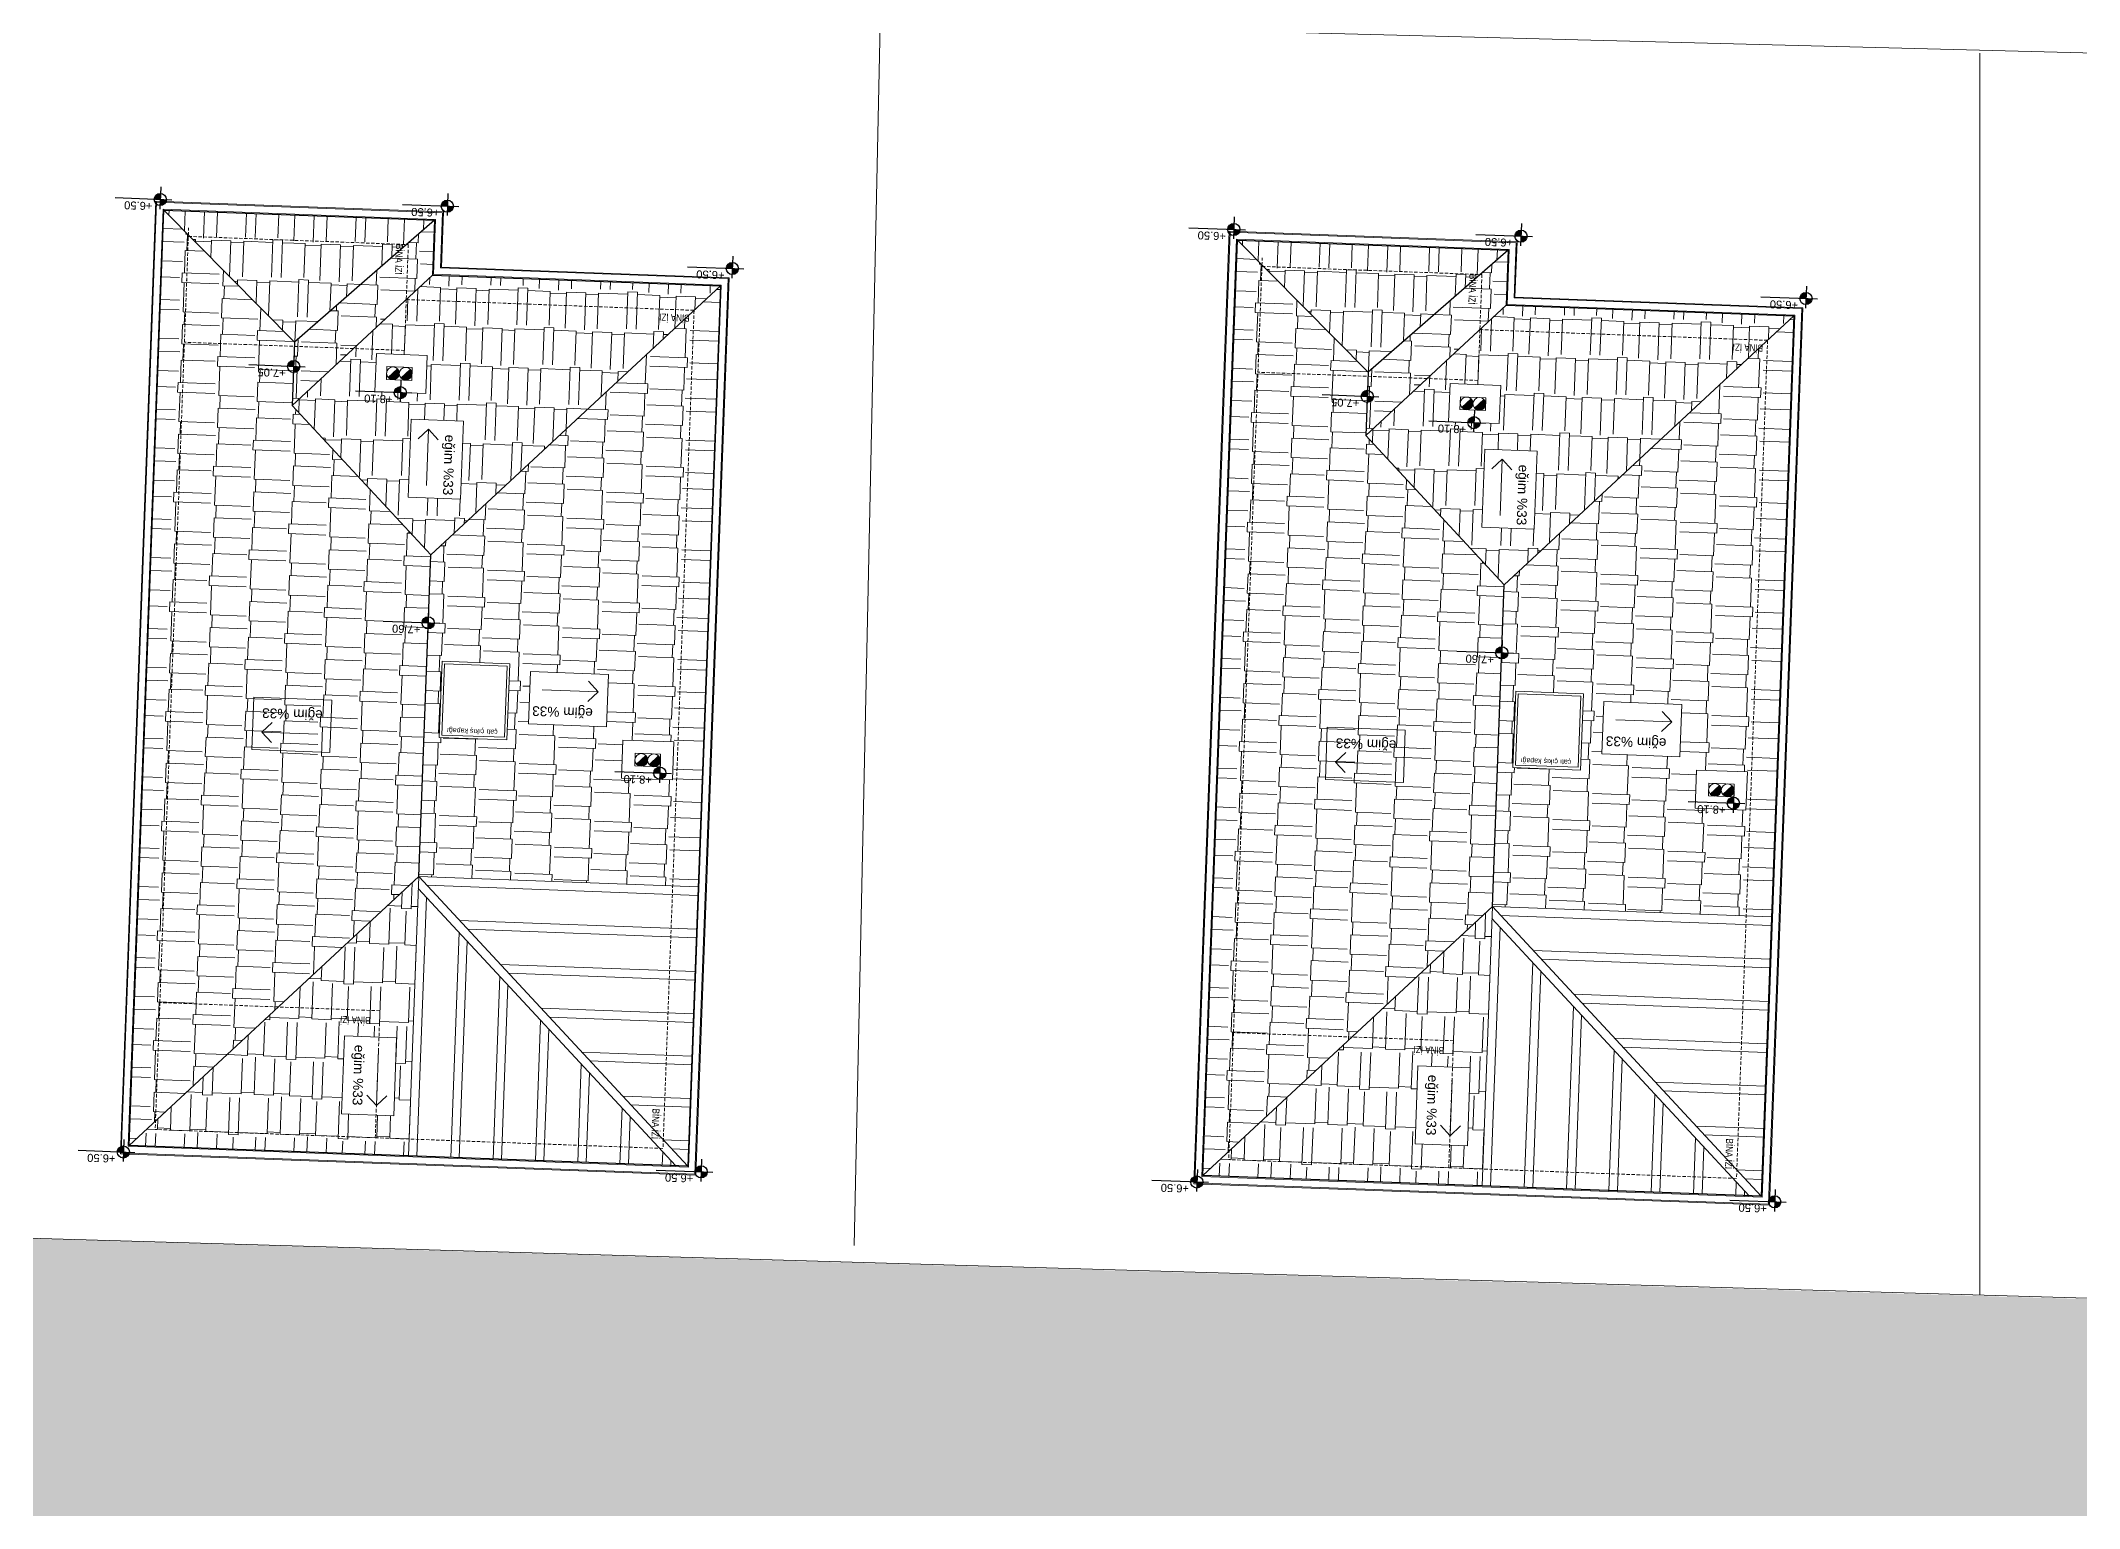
# Model space of a CAD drawing. Header units: centimetres. Extents: x 63871 to 181827, y -95930 to 42199.
# Drawn here: x 168486 to 170893, y -29388 to -27656 of the extents above; entities that cross this region are included whole.
import ezdxf
from ezdxf.enums import TextEntityAlignment as Align

# ---------------------------------------------------------------- set-up
doc = ezdxf.new("R2010")
doc.units = ezdxf.units.CM
doc.linetypes.add('11-021_500-SatisOfisi_220512$0${ Diamond }', pattern=[12, 4, -2, 2, 2, -2])
for name, color, linetype, lineweight in [('A-AREA-IDEN', 7, 'Continuous', 9), ('ARA SINIRLAR', 225, 'Continuous', 15), ('ARM_Pen_No__252', 8, 'Continuous', 18), ('Baca', 82, 'Continuous', 9), ('İz DÜŞÜMÜ', 7, '11-021_500-SatisOfisi_220512$0${ Diamond }', 18), ('OLUK', 222, 'Continuous', 15), ('TARAMA', 251, 'Continuous', 5), ('Çatı', 144, 'Continuous', 30)]:
    doc.layers.add(name, color=color, linetype=linetype, lineweight=lineweight)
doc.layers.add('KOT', color=171, linetype='Continuous')
doc.styles.add('Arial', font='Arial.ttf', dxfattribs={"height": 250})
doc.styles.add('Arial_1', font='Arial.ttf', dxfattribs={"height": 300})
doc.styles.add('MtXpl_Arial_Narrow_1', font='')
doc.styles.get('MtXpl_Arial_Narrow_1').set_extended_font_data('Arial Narrow')
pattern_1 = [(177.87319, (367923.564, 41.885), (-98.784803, -42.082955), [22.86, -19.05, 26.67, -11.43, 34.29, -15.24]), (177.87319, (367900.65, 40.83), (-98.784803, -42.082955), [19.05, -72.39, 15.24, -22.86]), (177.87319, (367855.137, 47.285), (-98.784803, -42.082955), [11.43, -118.11]), (267.87319, (367923.564, 41.885), (30.6659616, -46.8903553), [43.815, -139.065]), (267.87319, (367900.72, 42.733), (30.6659616, -46.8903553), [42.8625, -140.0175]), (267.87319, (367881.683, 43.44), (30.6659616, -46.8903553), [40.005, -142.875]), (267.87319, (367855.137, 47.285), (30.6659616, -46.8903553), [43.815, -139.065]), (267.87319, (367843.715, 47.71), (30.6659616, -46.8903553), [43.815, -139.065]), (267.87319, (367809.342, 46.127), (30.6659616, -46.8903553), [41.91, -140.97])]
pattern_2 = [(87.87319, (367923.564, 41.885), (-42.082955, 98.784803), [22.86, -19.05, 26.67, -11.43, 34.29, -15.24]), (87.87319, (367922.51, 64.8), (-42.082955, 98.784803), [19.05, -72.39, 15.24, -22.86]), (87.87319, (367928.964, 110.31), (-42.082955, 98.784803), [11.43, -118.11]), (177.87319, (367923.564, 41.885), (-46.8903553, -30.6659616), [43.815, -139.065]), (177.87319, (367924.412, 64.73), (-46.8903553, -30.6659616), [42.8625, -140.0175]), (177.87319, (367925.12, 83.766), (-46.8903553, -30.6659616), [40.005, -142.875]), (177.87319, (367928.964, 110.31), (-46.8903553, -30.6659616), [43.815, -139.065]), (177.87319, (367929.39, 121.734), (-46.8903553, -30.6659616), [43.815, -139.065]), (177.87319, (367927.806, 156.106), (-46.8903553, -30.6659616), [41.91, -140.97])]
pattern_3 = [(177.87319, (366655.813, 77.32), (-98.784803, -42.082955), [22.86, -19.05, 26.67, -11.43, 34.29, -15.24]), (177.87319, (366632.9, 76.266), (-98.784803, -42.082955), [19.05, -72.39, 15.24, -22.86]), (177.87319, (366587.386, 82.72), (-98.784803, -42.082955), [11.43, -118.11]), (267.87319, (366655.813, 77.32), (30.6659616, -46.8903553), [43.815, -139.065]), (267.87319, (366632.97, 78.17), (30.6659616, -46.8903553), [42.8625, -140.0175]), (267.87319, (366613.932, 78.876), (30.6659616, -46.8903553), [40.005, -142.875]), (267.87319, (366587.386, 82.72), (30.6659616, -46.8903553), [43.815, -139.065]), (267.87319, (366575.964, 83.146), (30.6659616, -46.8903553), [43.815, -139.065]), (267.87319, (366541.59, 81.563), (30.6659616, -46.8903553), [41.91, -140.97])]
pattern_4 = [(87.87319, (366655.813, 77.32), (-42.082955, 98.784803), [22.86, -19.05, 26.67, -11.43, 34.29, -15.24]), (87.87319, (366654.758, 100.236), (-42.082955, 98.784803), [19.05, -72.39, 15.24, -22.86]), (87.87319, (366661.213, 145.748), (-42.082955, 98.784803), [11.43, -118.11]), (177.87319, (366655.813, 77.32), (-46.8903553, -30.6659616), [43.815, -139.065]), (177.87319, (366656.66, 100.165), (-46.8903553, -30.6659616), [42.8625, -140.0175]), (177.87319, (366657.368, 119.202), (-46.8903553, -30.6659616), [40.005, -142.875]), (177.87319, (366661.213, 145.748), (-46.8903553, -30.6659616), [43.815, -139.065]), (177.87319, (366661.638, 157.17), (-46.8903553, -30.6659616), [43.815, -139.065]), (177.87319, (366660.055, 191.542), (-46.8903553, -30.6659616), [41.91, -140.97])]

# ---------------------------------------------------------------- blocks, each defined once
blk = doc.blocks.new('afadfa')
at = {"layer": 'Baca'}
h = blk.add_hatch(color=0, dxfattribs=at)
h.dxf.hatch_style = 1
h.paths.add_polyline_path([(525548.6, 4261233.8, 0.670516), (525535.8, 4261228.6, 0.199315), (525538, 4261223.2)])
h = blk.add_hatch(color=0, dxfattribs=at)
h.dxf.hatch_style = 1
h.paths.add_polyline_path([(525563.7, 4261233.8, 0.675614), (525550.8, 4261228.6, 0.202965), (525553, 4261223.2)])
for p, q in [((525538, 4261223.2), (525548.6, 4261233.8)), ((525553, 4261223.2), (525563.7, 4261233.8))]:
    blk.add_line(p, q, dxfattribs=at)
blk.add_lwpolyline([(525535.8, 4261236.1), (525565.8, 4261236), (525565.8, 4261221), (525535.8, 4261221.1)], close=True, dxfattribs=at)
for centre in [(525543.3, 4261228.6), (525558.3, 4261228.6)]:
    blk.add_circle(centre, 7.5, dxfattribs=at)

msp = doc.modelspace()

# ---------------------------------------------------------------- hatches: boundary and pattern name
at = {"layer": 'ARM_Pen_No__252'}
h = msp.add_hatch(dxfattribs=at)
h.set_pattern_fill('AR-HBONE', color=256, scale=0.51)
h.set_pattern_definition([(45, (0, -50000), (0, 73.27889), [155.448, -51.816]), (135, (36.64, -49963.36), (7e-15, 73.27889), [155.448, -51.816])])
h.paths.add_polyline_path([(166587.4, -29014.1), (166646, -29418.8), (178425.7, -29762.2), (178443.2, -29362.6)])

# ---------------------------------------------------------------- linework, layer by layer
at = {"layer": 'ARA SINIRLAR', "color": 5}
for p, q in [((166730, -27561.8), (178508.4, -27867.6)), ((169476.8, -27636.4), (169446.3, -29077.5)), ((170775.4, -27670.1), (170775.4, -29136.1))]:
    msp.add_line(p, q, dxfattribs=at)
at = {"layer": 'ARA SINIRLAR'}
msp.add_lwpolyline([(166567.6, -29013.5), (178463.3, -29360.2)], dxfattribs=at)

# ---------------------------------------------------------------- next in the draw order: wipeouts: each hides what was drawn before it
for points in [[(169298.6, -27935.3), (169259.3, -28994.5), (168579.8, -28969.3), (168621.5, -27845.1), (168961.3, -27857.7), (168958.9, -27922.7)], [(170566.4, -27970.7), (170527.1, -29030), (169847.5, -29004.7), (169889.3, -27880.5), (170229, -27893.1), (170226.6, -27958.1)]]:
    msp.add_wipeout(points).dxf.layer = 'OLUK'

# ---------------------------------------------------------------- next in the draw order: hatches: boundary and pattern name
at = {"layer": 'KOT'}
h = msp.add_hatch(color=256, dxfattribs=at)
h.dxf.hatch_style = 1
h.paths.add_polyline_path([(168619.7, -27842.7, 0.009987), (168619.7, -27842.9), (168626.9, -27843.2), (168627.1, -27835.8, 0.414214)])
h = msp.add_hatch(color=256, dxfattribs=at)
h.dxf.hatch_style = 1
h.paths.add_polyline_path([(168626.6, -27849.7, 0.402561), (168634, -27843.1), (168626.9, -27842.8)])
h = msp.add_hatch(color=256, dxfattribs=at)
h.dxf.hatch_style = 1
h.paths.add_polyline_path([(168958.8, -27850.5, 0.009987), (168958.7, -27850.8), (168965.9, -27851.1), (168966.2, -27843.6, 0.414214)])
h = msp.add_hatch(color=256, dxfattribs=at)
h.dxf.hatch_style = 1
h.paths.add_polyline_path([(168965.7, -27857.5, 0.402561), (168973.1, -27850.9), (168965.9, -27850.7)])
h = msp.add_hatch(color=256, dxfattribs=at)
h.dxf.hatch_style = 1
h.paths.add_polyline_path([(169887.5, -27878.1, 0.009987), (169887.5, -27878.4), (169894.6, -27878.6), (169894.9, -27871.2, 0.414214)])
h = msp.add_hatch(color=256, dxfattribs=at)
h.dxf.hatch_style = 1
h.paths.add_polyline_path([(169894.4, -27885.1, 0.402561), (169901.8, -27878.5), (169894.6, -27878.2)])
h = msp.add_hatch(color=256, dxfattribs=at)
h.dxf.hatch_style = 1
h.paths.add_polyline_path([(170226.5, -27886, 0.009987), (170226.5, -27886.2), (170233.7, -27886.5), (170233.9, -27879.1, 0.414214)])
h = msp.add_hatch(color=256, dxfattribs=at)
h.dxf.hatch_style = 1
h.paths.add_polyline_path([(170233.4, -27893, 0.402561), (170240.8, -27886.4), (170233.7, -27886.1)])
h = msp.add_hatch(color=256, dxfattribs=at)
h.dxf.hatch_style = 1
h.paths.add_polyline_path([(169295.3, -27924.2, 0.009987), (169295.3, -27924.5), (169302.4, -27924.7), (169302.7, -27917.3, 0.414214)])
h = msp.add_hatch(color=256, dxfattribs=at)
h.dxf.hatch_style = 1
h.paths.add_polyline_path([(169302.2, -27931.2, 0.402561), (169309.6, -27924.6), (169302.5, -27924.3)])
h = msp.add_hatch(color=256, dxfattribs=at)
h.dxf.hatch_style = 1
h.paths.add_polyline_path([(170563, -27959.6, 0.009987), (170563, -27959.9), (170570.2, -27960.2), (170570.5, -27952.7, 0.414214)])
h = msp.add_hatch(color=256, dxfattribs=at)
h.dxf.hatch_style = 1
h.paths.add_polyline_path([(170569.9, -27966.6, 0.402561), (170577.4, -27960), (170570.2, -27959.8)])
h = msp.add_hatch(color=256, dxfattribs=at)
h.dxf.hatch_style = 1
h.paths.add_polyline_path([(168777.2, -28039.7, 0.009987), (168777.2, -28040), (168784.4, -28040.3), (168784.7, -28032.8, 0.414214)])
h = msp.add_hatch(color=256, dxfattribs=at)
h.dxf.hatch_style = 1
h.paths.add_polyline_path([(168784.2, -28046.7, 0.402561), (168791.6, -28040.1), (168784.4, -28039.9)])
h = msp.add_hatch(color=256, dxfattribs=at)
h.dxf.hatch_style = 1
h.paths.add_polyline_path([(168903.3, -28070.7, 0.009987), (168903.2, -28071), (168910.4, -28071.2), (168910.7, -28063.8, 0.414214)])
h = msp.add_hatch(color=256, dxfattribs=at)
h.dxf.hatch_style = 1
h.paths.add_polyline_path([(168910.2, -28077.7, 0.402561), (168917.6, -28071.1), (168910.4, -28070.8)])
h = msp.add_hatch(color=256, dxfattribs=at)
h.dxf.hatch_style = 1
h.paths.add_polyline_path([(170045, -28075.2, 0.009987), (170045, -28075.5), (170052.1, -28075.7), (170052.4, -28068.3, 0.414214)])
h = msp.add_hatch(color=256, dxfattribs=at)
h.dxf.hatch_style = 1
h.paths.add_polyline_path([(170051.9, -28082.2, 0.402561), (170059.3, -28075.6), (170052.2, -28075.3)])
h = msp.add_hatch(color=256, dxfattribs=at)
h.dxf.hatch_style = 1
h.paths.add_polyline_path([(170171, -28106.1, 0.009987), (170171, -28106.4), (170178.2, -28106.7), (170178.4, -28099.2, 0.414214)])
h = msp.add_hatch(color=256, dxfattribs=at)
h.dxf.hatch_style = 1
h.paths.add_polyline_path([(170177.9, -28113.1, 0.402561), (170185.3, -28106.5), (170178.2, -28106.3)])
h = msp.add_hatch(color=256, dxfattribs=at)
h.dxf.hatch_style = 1
h.paths.add_polyline_path([(168936.1, -28342.4, 0.009987), (168936.1, -28342.7), (168943.3, -28342.9), (168943.6, -28335.5, 0.414214)])
h = msp.add_hatch(color=256, dxfattribs=at)
h.dxf.hatch_style = 1
h.paths.add_polyline_path([(168943, -28349.4, 0.402561), (168950.4, -28342.8), (168943.3, -28342.5)])
h = msp.add_hatch(color=256, dxfattribs=at)
h.dxf.hatch_style = 1
h.paths.add_polyline_path([(170203.9, -28377.8, 0.009987), (170203.9, -28378.1), (170211, -28378.4), (170211.3, -28370.9, 0.414214)])
h = msp.add_hatch(color=256, dxfattribs=at)
h.dxf.hatch_style = 1
h.paths.add_polyline_path([(170210.8, -28384.8, 0.402561), (170218.2, -28378.2), (170211, -28378)])
h = msp.add_hatch(color=256, dxfattribs=at)
h.dxf.hatch_style = 1
h.paths.add_polyline_path([(169209.6, -28519.9, 0.009987), (169209.6, -28520.2), (169216.7, -28520.5), (169217, -28513, 0.414214)])
h = msp.add_hatch(color=256, dxfattribs=at)
h.dxf.hatch_style = 1
h.paths.add_polyline_path([(169216.5, -28527, 0.402561), (169223.9, -28520.3), (169216.7, -28520.1)])
h = msp.add_hatch(color=256, dxfattribs=at)
h.dxf.hatch_style = 1
h.paths.add_polyline_path([(170477.3, -28555.4, 0.009987), (170477.3, -28555.7), (170484.5, -28555.9), (170484.7, -28548.5, 0.414214)])
h = msp.add_hatch(color=256, dxfattribs=at)
h.dxf.hatch_style = 1
h.paths.add_polyline_path([(170484.2, -28562.4, 0.402561), (170491.6, -28555.8), (170484.5, -28555.5)])
h = msp.add_hatch(color=256, dxfattribs=at)
h.dxf.hatch_style = 1
h.paths.add_polyline_path([(168576.1, -28967, 0.009987), (168576.1, -28967.3), (168583.3, -28967.5), (168583.5, -28960.1, 0.414214)])
h = msp.add_hatch(color=256, dxfattribs=at)
h.dxf.hatch_style = 1
h.paths.add_polyline_path([(168583, -28974, 0.402561), (168590.4, -28967.4), (168583.3, -28967.1)])
h = msp.add_hatch(color=256, dxfattribs=at)
h.dxf.hatch_style = 1
h.paths.add_polyline_path([(169258.4, -28990.5, 0.009987), (169258.4, -28990.7), (169265.5, -28991), (169265.8, -28983.6, 0.414214)])
h = msp.add_hatch(color=256, dxfattribs=at)
h.dxf.hatch_style = 1
h.paths.add_polyline_path([(169265.3, -28997.5, 0.402561), (169272.7, -28990.9), (169265.6, -28990.6)])
h = msp.add_hatch(color=256, dxfattribs=at)
h.dxf.hatch_style = 1
h.paths.add_polyline_path([(169843.9, -29002.4, 0.009987), (169843.9, -29002.7), (169851, -29003), (169851.3, -28995.5, 0.414214)])
h = msp.add_hatch(color=256, dxfattribs=at)
h.dxf.hatch_style = 1
h.paths.add_polyline_path([(169850.8, -29009.4, 0.402561), (169858.2, -29002.8), (169851, -29002.6)])
h = msp.add_hatch(color=256, dxfattribs=at)
h.dxf.hatch_style = 1
h.paths.add_polyline_path([(170526.1, -29025.9, 0.009987), (170526.1, -29026.2), (170533.3, -29026.4), (170533.6, -29019, 0.414214)])
h = msp.add_hatch(color=256, dxfattribs=at)
h.dxf.hatch_style = 1
h.paths.add_polyline_path([(170533.1, -29032.9, 0.402561), (170540.5, -29026.3), (170533.3, -29026)])
at = {"layer": 'Çatı', "lineweight": 15}
h = msp.add_hatch(dxfattribs=at)
h.set_pattern_fill('AR-RSHKE', color=251, scale=0.15, angle=267.8732)
h.set_pattern_definition([(267.87319, (366655.813, 77.32), (42.082955, -98.784803), [22.86, -19.05, 26.67, -11.43, 34.29, -15.24]), (267.87319, (366656.87, 54.406), (42.082955, -98.784803), [19.05, -72.39, 15.24, -22.86]), (267.87319, (366650.41, 8.894), (42.082955, -98.784803), [11.43, -118.11]), (357.87319, (366655.813, 77.32), (46.8903553, 30.6659616), [43.815, -139.065]), (357.87319, (366654.964, 54.477), (46.8903553, 30.6659616), [42.8625, -140.0175]), (357.87319, (366654.258, 35.44), (46.8903553, 30.6659616), [40.005, -142.875]), (357.87319, (366650.412, 8.894), (46.8903553, 30.6659616), [43.815, -139.065]), (357.87319, (366649.988, -2.528), (46.8903553, 30.6659616), [43.815, -139.065]), (357.87319, (366651.57, -36.9), (46.8903553, 30.6659616), [41.91, -140.97])])
h.paths.add_polyline_path([(168946.3, -28262.4), (168782.7, -28086.2), (168782.7, -28086.2), (168785.5, -28011.3), (168631.2, -27855.5), (168590.1, -28959.7), (168932.2, -28642.2)])
h = msp.add_hatch(dxfattribs=at)
h.set_pattern_fill('AR-RSHKE', color=251, scale=0.15, angle=177.8732)
h.set_pattern_definition(pattern_3)
h.paths.add_polyline_path([(168950.9, -27867.3), (168631.2, -27855.5), (168785.5, -28011.3)])
h.paths.add_polyline_path([(168902.7, -27892.8), (168901.2, -27933.8), (168916.4, -27934.4), (168918, -27893.3)], flags=24)
h = msp.add_hatch(dxfattribs=at)
h.set_pattern_fill('AR-RSHKE', color=251, scale=0.15, angle=447.8732)
h.set_pattern_definition(pattern_4)
h.paths.add_polyline_path([(168785.5, -28011.3), (168782.7, -28086.2), (168948.5, -27932.3), (168950.9, -27867.3)])
h.paths.add_polyline_path([(168902.7, -27892.8), (168901.2, -27933.8), (168916.4, -27934.4), (168918, -27893.3)], flags=25)
h = msp.add_hatch(dxfattribs=at)
h.set_pattern_fill('AR-RSHKE', color=251, scale=0.15, angle=267.8732)
h.set_pattern_definition([(267.87319, (367923.564, 41.885), (42.082955, -98.784803), [22.86, -19.05, 26.67, -11.43, 34.29, -15.24]), (267.87319, (367924.62, 18.97), (42.082955, -98.784803), [19.05, -72.39, 15.24, -22.86]), (267.87319, (367918.163, -26.54), (42.082955, -98.784803), [11.43, -118.11]), (357.87319, (367923.564, 41.885), (46.8903553, 30.6659616), [43.815, -139.065]), (357.87319, (367922.715, 19.04), (46.8903553, 30.6659616), [42.8625, -140.0175]), (357.87319, (367922.008, 0.004), (46.8903553, 30.6659616), [40.005, -142.875]), (357.87319, (367918.163, -26.542), (46.8903553, 30.6659616), [43.815, -139.065]), (357.87319, (367917.74, -37.964), (46.8903553, 30.6659616), [43.815, -139.065]), (357.87319, (367919.322, -72.337), (46.8903553, 30.6659616), [41.91, -140.97])])
h.paths.add_polyline_path([(170214, -28297.9), (170050.4, -28121.7), (170050.4, -28121.7), (170053.2, -28046.7), (169898.9, -27890.9), (169857.9, -28995.1), (170199.9, -28677.6)])
h = msp.add_hatch(dxfattribs=at)
h.set_pattern_fill('AR-RSHKE', color=251, scale=0.15, angle=177.8732)
h.set_pattern_definition(pattern_1)
h.paths.add_polyline_path([(170218.7, -27902.8), (169898.9, -27890.9), (170053.2, -28046.7)])
h.paths.add_polyline_path([(170170.5, -27928.2), (170168.9, -27969.2), (170184.2, -27969.8), (170185.7, -27928.8)], flags=24)
h = msp.add_hatch(dxfattribs=at)
h.set_pattern_fill('AR-RSHKE', color=251, scale=0.15, angle=447.8732)
h.set_pattern_definition(pattern_2)
h.paths.add_polyline_path([(170053.2, -28046.7), (170050.4, -28121.7), (170216.3, -27967.7), (170218.7, -27902.8)])
h.paths.add_polyline_path([(170170.5, -27928.2), (170168.9, -27969.2), (170184.2, -27969.8), (170185.7, -27928.8)], flags=25)
h = msp.add_hatch(dxfattribs=at)
h.set_pattern_fill('AR-RSHKE', color=251, scale=0.15, angle=177.8732)
h.set_pattern_definition(pattern_3)
h.paths.add_polyline_path([(168782.7, -28086.2), (168946.3, -28262.4), (169288.3, -27944.9), (168948.5, -27932.3)])
h.paths.add_polyline_path([(168880.4, -28069.8), (168882.1, -28024.9), (168942.1, -28027.1), (168940.4, -28072.1)], flags=16)
h.paths.add_polyline_path([(168893.9, -28055.3), (168894.5, -28040.3), (168924.5, -28041.5), (168923.9, -28056.5)], flags=0)
h.paths.add_polyline_path([(168894.2, -28047.8, -1), (168909.2, -28048.4, -1), (168924.2, -28049, -1), (168909.2, -28048.4, -1)], flags=0)
h.paths.add_polyline_path([(168923.3, -28102.3), (168985, -28104.6), (168981.6, -28196.7), (168919.8, -28194.4)], flags=16)
h.paths.add_polyline_path([(168957.2, -28117.4), (168954.3, -28194.7), (168978, -28195.5), (168980.9, -28118.3)], flags=8)
h.paths.add_polyline_path([(169254.7, -27976.4), (169213.7, -27974.9), (169213.1, -27990.1), (169254.1, -27991.7)], flags=25)
h = msp.add_hatch(dxfattribs=at)
h.set_pattern_fill('AR-RSHKE', color=251, scale=0.15, angle=447.8732)
h.set_pattern_definition(pattern_4)
h.paths.add_polyline_path([(168932.2, -28642.2), (169261.9, -28654.4), (169288.3, -27944.9), (168946.3, -28262.4)])
h.paths.add_polyline_path([(169156, -28403.6), (169153.7, -28465.3), (169061.6, -28461.9), (169063.9, -28400.1)], flags=16)
h.paths.add_polyline_path([(169039.7, -28391), (169036.3, -28480.9), (168956.4, -28477.9), (168959.7, -28388)], flags=16)
h.paths.add_polyline_path([(169036.6, -28393.9), (169033.5, -28477.8), (168959.5, -28475.1), (168962.6, -28391.1)], flags=0)
h.paths.add_polyline_path([(169173.3, -28481.1), (169233.3, -28483.3), (169231.6, -28528.2), (169171.6, -28526)], flags=16)
h.paths.add_polyline_path([(169187.7, -28496.5), (169217.7, -28497.7), (169217.2, -28512.8), (169187.2, -28511.6)], flags=0)
h.paths.add_polyline_path([(169202.5, -28504.7, -1), (169217.4, -28505.2, -1), (169202.5, -28504.7, -1), (169187.5, -28504.1, -1)], flags=0)
h.paths.add_polyline_path([(169140.9, -28437.5), (169063.6, -28434.6), (169062.7, -28458.3), (169140, -28461.2)], flags=8)
h.paths.add_polyline_path([(169027.5, -28465.5), (168963.6, -28463.1), (168963.2, -28474.6), (169027.1, -28477)], flags=8)
h = msp.add_hatch(dxfattribs=at)
h.set_pattern_fill('AR-RSHKE', color=251, scale=0.15, angle=177.8732)
h.set_pattern_definition(pattern_1)
h.paths.add_polyline_path([(170050.4, -28121.7), (170214, -28297.9), (170556, -27980.3), (170216.3, -27967.7)])
h.paths.add_polyline_path([(170148.2, -28105.3), (170149.9, -28060.3), (170209.8, -28062.5), (170208.1, -28107.5)], flags=16)
h.paths.add_polyline_path([(170161.7, -28090.8), (170162.2, -28075.7), (170192.2, -28076.9), (170191.6, -28091.9)], flags=0)
h.paths.add_polyline_path([(170161.9, -28083.3, -1), (170176.9, -28083.8, -1), (170191.9, -28084.4, -1), (170176.9, -28083.8, -1)], flags=0)
h.paths.add_polyline_path([(170191, -28137.7), (170252.8, -28140), (170249.3, -28232.1), (170187.6, -28229.8)], flags=16)
h.paths.add_polyline_path([(170224.9, -28152.8), (170222, -28230.1), (170245.8, -28231), (170248.6, -28153.7)], flags=8)
h.paths.add_polyline_path([(170522.5, -28011.9), (170481.4, -28010.3), (170480.8, -28025.5), (170521.9, -28027.1)], flags=25)
h = msp.add_hatch(dxfattribs=at)
h.set_pattern_fill('AR-RSHKE', color=251, scale=0.15, angle=447.8732)
h.set_pattern_definition(pattern_2)
h.paths.add_polyline_path([(170199.9, -28677.6), (170529.7, -28689.8), (170556, -27980.3), (170214, -28297.9)])
h.paths.add_polyline_path([(170423.7, -28439), (170421.4, -28500.7), (170329.3, -28497.3), (170331.6, -28435.6)], flags=16)
h.paths.add_polyline_path([(170307.4, -28426.4), (170304.1, -28516.4), (170224.2, -28513.4), (170227.5, -28423.4)], flags=16)
h.paths.add_polyline_path([(170304.3, -28429.3), (170301.2, -28513.2), (170227.3, -28510.5), (170230.4, -28426.6)], flags=0)
h.paths.add_polyline_path([(170441.1, -28516.5), (170501, -28518.7), (170499.3, -28563.7), (170439.4, -28561.5)], flags=16)
h.paths.add_polyline_path([(170455.5, -28532), (170485.5, -28533.2), (170484.9, -28548.2), (170454.9, -28547)], flags=0)
h.paths.add_polyline_path([(170470.2, -28540.1, -1), (170485.2, -28540.7, -1), (170470.2, -28540.1, -1), (170455.2, -28539.5, -1)], flags=0)
h.paths.add_polyline_path([(170408.6, -28472.9), (170331.3, -28470), (170330.5, -28493.7), (170407.7, -28496.6)], flags=8)
h.paths.add_polyline_path([(170295.3, -28500.9), (170231.4, -28498.5), (170230.9, -28510.1), (170294.8, -28512.4)], flags=8)
h = msp.add_hatch(dxfattribs=at)
h.set_pattern_fill('AR-RSHKE', color=251, scale=0.15, angle=357.8732)
h.set_pattern_definition([(357.87319, (366655.813, 77.32), (98.784803, 42.082955), [22.86, -19.05, 26.67, -11.43, 34.29, -15.24]), (357.87319, (366678.73, 78.376), (98.784803, 42.082955), [19.05, -72.39, 15.24, -22.86]), (357.87319, (366724.24, 71.92), (98.784803, 42.082955), [11.43, -118.11]), (87.87319, (366655.813, 77.32), (-30.6659616, 46.8903553), [43.815, -139.065]), (87.87319, (366678.657, 76.473), (-30.6659616, 46.8903553), [42.8625, -140.0175]), (87.87319, (366697.694, 75.766), (-30.6659616, 46.8903553), [40.005, -142.875]), (87.87319, (366724.24, 71.92), (-30.6659616, 46.8903553), [43.815, -139.065]), (87.87319, (366735.662, 71.496), (-30.6659616, 46.8903553), [43.815, -139.065]), (87.87319, (366770.034, 73.08), (-30.6659616, 46.8903553), [41.91, -140.97])])
h.paths.add_polyline_path([(168932.2, -28642.2), (168590.1, -28959.7), (168919.9, -28971.9)])
h.paths.add_polyline_path([(168906, -28832.4), (168902.6, -28924.5), (168840.9, -28922.2), (168844.3, -28830.1)], flags=16)
h.paths.add_polyline_path([(168850.3, -28837.5), (168847.4, -28914.8), (168871.1, -28915.7), (168874, -28838.4)], flags=8)
h.paths.add_polyline_path([(168877.9, -28805.6), (168836.9, -28804), (168836.3, -28819.2), (168877.3, -28820.8)], flags=24)
h = msp.add_hatch(dxfattribs=at)
h.set_pattern_fill('AR-RSHKE', color=251, scale=0.15, angle=357.8732)
h.set_pattern_definition([(357.87319, (367923.564, 41.885), (98.784803, 42.082955), [22.86, -19.05, 26.67, -11.43, 34.29, -15.24]), (357.87319, (367946.48, 42.94), (98.784803, 42.082955), [19.05, -72.39, 15.24, -22.86]), (357.87319, (367991.99, 36.484), (98.784803, 42.082955), [11.43, -118.11]), (87.87319, (367923.564, 41.885), (-30.6659616, 46.8903553), [43.815, -139.065]), (87.87319, (367946.408, 41.036), (-30.6659616, 46.8903553), [42.8625, -140.0175]), (87.87319, (367965.445, 40.33), (-30.6659616, 46.8903553), [40.005, -142.875]), (87.87319, (367991.99, 36.484), (-30.6659616, 46.8903553), [43.815, -139.065]), (87.87319, (368003.413, 36.06), (-30.6659616, 46.8903553), [43.815, -139.065]), (87.87319, (368037.785, 37.643), (-30.6659616, 46.8903553), [41.91, -140.97])])
h.paths.add_polyline_path([(170199.9, -28677.6), (169857.9, -28995.1), (170187.7, -29007.4)])
h.paths.add_polyline_path([(170173.8, -28867.8), (170170.4, -28959.9), (170108.6, -28957.6), (170112, -28865.6)], flags=16)
h.paths.add_polyline_path([(170118, -28873), (170115.2, -28950.2), (170138.9, -28951.1), (170141.8, -28873.8)], flags=8)
h.paths.add_polyline_path([(170145.7, -28841), (170104.6, -28839.4), (170104, -28854.7), (170145.1, -28856.2)], flags=24)

# ---------------------------------------------------------------- next in the draw order: linework, layer by layer
at = {"layer": 'A-AREA-IDEN'}
for p, q in [((168943.7, -28114.2), (168931.4, -28125.6)), ((168941.3, -28180.4), (168943.7, -28114.2)), ((168943.7, -28114.2), (168955.2, -28126.5)), ((170211.5, -28149.6), (170199.2, -28161)), ((170209, -28215.8), (170211.5, -28149.6)), ((170211.5, -28149.6), (170222.9, -28161.9)), ((169077.8, -28421.6), (169144.1, -28424)), ((169144.1, -28424), (169131.8, -28435.5)), ((169144.1, -28424), (169132.7, -28411.7)), ((170411.8, -28459.5), (170400.4, -28447.2)), ((168746.8, -28471.7), (168759.2, -28460.3)), ((168813.1, -28474.2), (168746.8, -28471.7)), ((168746.8, -28471.7), (168758.3, -28484)), ((170345.6, -28457), (170411.8, -28459.5)), ((170411.8, -28459.5), (170399.5, -28470.9)), ((170014.6, -28507.1), (170026.9, -28495.7)), ((170080.8, -28509.6), (170014.6, -28507.1)), ((170014.6, -28507.1), (170026, -28519.4)), ((168884.6, -28846.4), (168882.1, -28912.6)), ((170152.3, -28881.8), (170149.9, -28948.1)), ((168882.1, -28912.6), (168870.7, -28900.3)), ((168882.1, -28912.6), (168894.4, -28901.2)), ((170149.9, -28948.1), (170138.5, -28935.7)), ((170149.9, -28948.1), (170162.2, -28936.6))]:
    msp.add_line(p, q, dxfattribs=at)
for points in [[(168919.8, -28194.4), (168923.3, -28102.3), (168985, -28104.6), (168981.6, -28196.7)], [(170187.6, -28229.8), (170191, -28137.7), (170252.8, -28140), (170249.3, -28232.1)], [(169036.3, -28480.9), (168956.4, -28477.9), (168959.7, -28388), (169039.7, -28391)], [(169033.5, -28477.8), (168959.5, -28475.1), (168962.6, -28391.1), (169036.6, -28393.9)], [(169063.9, -28400.1), (169156, -28403.6), (169153.7, -28465.3), (169061.6, -28461.9)], [(170304.1, -28516.4), (170224.2, -28513.4), (170227.5, -28423.4), (170307.4, -28426.4)], [(170301.2, -28513.2), (170227.3, -28510.5), (170230.4, -28426.6), (170304.3, -28429.3)], [(168827.1, -28495.6), (168735, -28492.2), (168737.3, -28430.4), (168829.3, -28433.9)], [(170331.6, -28435.6), (170423.7, -28439), (170421.4, -28500.7), (170329.3, -28497.3)], [(170094.8, -28531), (170002.7, -28527.6), (170005, -28465.9), (170097.1, -28469.3)], [(168906, -28832.4), (168902.6, -28924.5), (168840.9, -28922.2), (168844.3, -28830.1)], [(170173.8, -28867.8), (170170.4, -28959.9), (170108.6, -28957.6), (170112, -28865.6)]]:
    msp.add_lwpolyline(points, close=True, dxfattribs=at)
at = {"layer": 'Baca'}
for points in [[(168942.1, -28027.1), (168882.1, -28024.9), (168880.4, -28069.8), (168940.4, -28072.1)], [(170209.8, -28062.5), (170149.9, -28060.3), (170148.2, -28105.3), (170208.1, -28107.5)], [(169233.3, -28483.3), (169173.3, -28481.1), (169171.6, -28526), (169231.6, -28528.2)], [(170501, -28518.7), (170441.1, -28516.5), (170439.4, -28561.5), (170499.3, -28563.7)]]:
    msp.add_lwpolyline(points, close=True, dxfattribs=at)
at = {"layer": 'İz DÜŞÜMÜ'}
for p, q in [((168626.4, -28790.9), (168620.9, -28940.8)), ((169894.2, -28826.4), (169888.6, -28976.3)), ((168880.7, -28950.5), (168620.9, -28940.8)), ((170148.4, -28985.9), (169888.6, -28976.3))]:
    msp.add_line(p, q, dxfattribs=at)
for points in [[(168917.4, -27961.1), (168915.2, -28021.1), (168655.4, -28011.5), (168660, -27886.5), (168919.8, -27896.2), (168917.4, -27961.1), (169257.2, -27973.8), (169220.5, -28963.1), (168880.7, -28950.5), (168886.3, -28800.6), (168626.4, -28790.9), (168660.4, -27876.6)], [(170185.2, -27996.6), (170183, -28056.5), (169923.1, -28046.9), (169927.8, -27922), (170187.6, -27931.6), (170185.2, -27996.6), (170524.9, -28009.2), (170488.2, -28998.5), (170148.4, -28985.9), (170154, -28836), (169894.2, -28826.4), (169928.1, -27912)]]:
    msp.add_lwpolyline(points, dxfattribs=at)
at = {"layer": 'KOT'}
for p, q in [((168640.5, -27843.7), (168573.7, -27841.2)), ((168627.4, -27828.1), (168626.5, -27854.2)), ((168979.5, -27851.6), (168912.8, -27849.1)), ((168966.5, -27836), (168965.5, -27862)), ((169895.2, -27863.6), (169894.2, -27889.6)), ((170234.2, -27871.4), (170233.2, -27897.5)), ((169908.3, -27879.2), (169841.5, -27876.7)), ((170247.3, -27887), (170180.5, -27884.5)), ((169316.1, -27925.2), (169249.3, -27922.8)), ((169303, -27909.7), (169302, -27935.7)), ((170570.7, -27945.1), (170569.8, -27971.2)), ((170583.8, -27960.7), (170517, -27958.2)), ((168798, -28040.8), (168731.3, -28038.3)), ((168785, -28025.2), (168784, -28051.3)), ((168911, -28056.2), (168910, -28082.2)), ((170052.7, -28060.6), (170051.7, -28086.7)), ((168924, -28071.7), (168857.3, -28069.3)), ((170065.8, -28076.2), (169999, -28073.7)), ((170191.8, -28107.2), (170125, -28104.7)), ((170178.7, -28091.6), (170177.7, -28117.6)), ((168943.8, -28327.9), (168942.9, -28353.9)), ((168956.9, -28343.4), (168890.1, -28341)), ((170224.7, -28378.9), (170157.9, -28376.4)), ((170211.6, -28363.3), (170210.6, -28389.3)), ((169230.4, -28521), (169163.6, -28518.5)), ((169217.3, -28505.4), (169216.3, -28531.5)), ((170485, -28540.9), (170484.1, -28566.9)), ((170498.1, -28556.4), (170431.3, -28554)), ((168583.8, -28952.5), (168582.9, -28978.5)), ((168596.9, -28968.1), (168530.1, -28965.6)), ((169266.1, -28975.9), (169265.1, -29002)), ((169279.2, -28991.5), (169212.4, -28989)), ((169864.7, -29003.5), (169797.9, -29001)), ((169851.6, -28987.9), (169850.6, -29014)), ((170546.9, -29026.9), (170480.2, -29024.5)), ((170533.9, -29011.4), (170532.9, -29037.4))]:
    msp.add_line(p, q, dxfattribs=at)
for centre in [(168626.9, -27842.9), (168965.9, -27850.8), (169894.6, -27878.4), (170233.7, -27886.2), (169302.4, -27924.5), (170570.2, -27959.9), (168784.4, -28040), (168910.4, -28071), (170052.2, -28075.4), (170178.2, -28106.4), (168943.3, -28342.6), (170211, -28378.1), (169216.7, -28520.2), (170484.5, -28555.6), (168583.3, -28967.3), (169265.6, -28990.7), (169851, -29002.7), (170533.3, -29026.2)]:
    msp.add_circle(centre, 7.17, dxfattribs=at)
at = {"layer": 'OLUK'}
for points in [[(168961.3, -27857.7), (168958.9, -27922.7), (169298.6, -27935.3), (169259.3, -28994.5), (168579.8, -28969.3), (168621.5, -27845.1)], [(168960.3, -27858.7), (168957.8, -27923.6), (169297.6, -27936.2), (169258.3, -28993.5), (168580.8, -28968.3), (168622.5, -27846.1)], [(168952, -27866.4), (168949.6, -27931.3), (169289.3, -27943.9), (169250.7, -28985.2), (168589.1, -28960.6), (168630.2, -27854.4)], [(170229, -27893.1), (170226.6, -27958.1), (170566.4, -27970.7), (170527.1, -29030), (169847.5, -29004.7), (169889.3, -27880.5)], [(170228, -27894.1), (170225.6, -27959.1), (170565.4, -27971.7), (170526.1, -29028.9), (169848.6, -29003.8), (169890.2, -27881.6)], [(170219.7, -27901.8), (170217.3, -27966.8), (170557.1, -27979.4), (170518.4, -29020.7), (169856.9, -28996.1), (169897.9, -27889.9)]]:
    msp.add_lwpolyline(points, close=True, dxfattribs=at)
at = {"layer": 'TARAMA'}
for p, q in [((168932.2, -28642.2), (168919.9, -28971.9)), ((168932.2, -28642.2), (169249.7, -28984.2)), ((168932.2, -28642.2), (169261.9, -28654.4)), ((168941.3, -28666.7), (168929.9, -28972.3)), ((169235.6, -28983.7), (168931.6, -28656.3)), ((168941.8, -28652.5), (169261.6, -28664.4)), ((170199.9, -28677.6), (170187.7, -29007.4)), ((170503.3, -29019.1), (170199.4, -28691.7)), ((170199.9, -28677.6), (170517.4, -29019.6)), ((170199.9, -28677.6), (170529.7, -28689.8)), ((170209.5, -28688), (170529.3, -28699.8)), ((168979.7, -28708.1), (168969.9, -28973.8)), ((168980.3, -28694), (169260.1, -28704.4)), ((168989.9, -28704.3), (169259.7, -28714.4)), ((170209, -28702.1), (170197.7, -29007.7)), ((168989.4, -28718.5), (168979.9, -28974.2)), ((170248, -28729.4), (170527.8, -28739.8)), ((170257.6, -28739.8), (170527.5, -28749.8)), ((169027.9, -28759.9), (169019.8, -28975.6)), ((169028.4, -28745.8), (169258.2, -28754.3)), ((169038, -28756.2), (169257.9, -28764.3)), ((170247.5, -28743.6), (170237.6, -29009.2)), ((170257.1, -28753.9), (170247.6, -29009.6)), ((169037.5, -28770.3), (169029.8, -28976)), ((170296.1, -28781.2), (170526, -28789.8)), ((169076, -28811.8), (169069.8, -28977.5)), ((169076.5, -28797.6), (169256.4, -28804.3)), ((169086.1, -28808), (169256, -28814.3)), ((170295.6, -28795.4), (170287.6, -29011.1)), ((170305.2, -28805.7), (170297.6, -29011.5)), ((170305.8, -28791.6), (170525.6, -28799.8)), ((169085.6, -28822.1), (169079.8, -28977.9)), ((170344.2, -28833.1), (170524.1, -28839.7)), ((169124.6, -28849.4), (169254.5, -28854.3)), ((169134.2, -28859.8), (169254.1, -28864.3)), ((170343.7, -28847.2), (170337.6, -29012.9)), ((170353.3, -28857.6), (170347.6, -29013.3)), ((170353.9, -28843.4), (170523.7, -28849.7)), ((169124.1, -28863.6), (169119.8, -28979.4)), ((169133.7, -28873.9), (169129.8, -28979.7)), ((170392.4, -28884.9), (170522.3, -28889.7)), ((169172.7, -28901.3), (169252.7, -28904.2)), ((170391.8, -28899), (170387.5, -29014.8)), ((170401.5, -28909.4), (170397.5, -29015.2)), ((170402, -28895.2), (170521.9, -28899.7)), ((169172.2, -28915.4), (169169.7, -28981.2)), ((169181.8, -28925.8), (169179.7, -28981.6)), ((169182.3, -28911.6), (169252.3, -28914.2)), ((169220.8, -28953.1), (169250.8, -28954.2)), ((170439.9, -28950.8), (170437.5, -29016.6)), ((170440.5, -28936.7), (170520.4, -28939.7)), ((170450.1, -28947.1), (170520, -28949.7)), ((169220.3, -28967.2), (169219.7, -28983.1)), ((169229.9, -28977.6), (169229.7, -28983.4)), ((169230.4, -28963.5), (169250.4, -28964.2)), ((170449.6, -28961.2), (170447.5, -29017)), ((170488, -29002.7), (170487.5, -29018.5)), ((170488.6, -28988.5), (170518.6, -28989.6)), ((170498.2, -28998.9), (170518.2, -28999.6)), ((170497.7, -29013), (170497.5, -29018.9))]:
    msp.add_line(p, q, dxfattribs=at)
at = {"layer": 'Çatı'}
for p, q in [((168785.5, -28011.3), (168631.2, -27855.5)), ((168950.9, -27867.3), (168785.5, -28011.3)), ((170053.2, -28046.7), (169898.9, -27890.9)), ((170218.7, -27902.8), (170053.2, -28046.7)), ((168782.7, -28086.2), (168948.5, -27932.3)), ((168946.3, -28262.4), (169288.3, -27944.9)), ((170050.4, -28121.7), (170216.3, -27967.7)), ((170214, -28297.9), (170556, -27980.3)), ((168785.5, -28011.3), (168782.7, -28086.2)), ((170053.2, -28046.7), (170050.4, -28121.7)), ((168946.3, -28262.4), (168782.7, -28086.2)), ((170214, -28297.9), (170050.4, -28121.7)), ((168932.2, -28642.2), (168946.3, -28262.4)), ((170199.9, -28677.6), (170214, -28297.9)), ((168932.2, -28642.2), (168590.1, -28959.7)), ((169249.7, -28984.2), (168932.2, -28642.2)), ((170199.9, -28677.6), (169857.9, -28995.1)), ((170517.4, -29019.6), (170199.9, -28677.6))]:
    msp.add_line(p, q, dxfattribs=at)
for points in [[(168950.9, -27867.3), (168948.5, -27932.3), (169288.3, -27944.9), (169249.7, -28984.2), (168590.1, -28959.7), (168631.2, -27855.5)], [(170218.7, -27902.8), (170216.3, -27967.7), (170556, -27980.3), (170517.4, -29019.6), (169857.9, -28995.1), (169898.9, -27890.9)]]:
    msp.add_lwpolyline(points, close=True, dxfattribs=at)

# ---------------------------------------------------------------- next in the draw order: block references
at = {"layer": 'Baca', "rotation": 177.8731895439683}
for p in [(852237.7, 4210740.9), (853505.5, 4210705.4), (852531, 4210284.6), (853798.8, 4210249.2)]:
    msp.add_blockref('afadfa', p, dxfattribs=at)

# ---------------------------------------------------------------- next in the draw order: texts
at = {"style": 'MtXpl_Arial_Narrow_1'}
for rotation, p in [(267.8302, (168905.2, -27895.4)), (267.8302, (170172.9, -27930.8)), (177.8302, (169252.1, -27978.9)), (177.8302, (170519.8, -28014.3)), (177.8302, (168875.3, -28808)), (177.8302, (170143, -28843.4)), (267.8302, (169208.2, -28915.9)), (267.8302, (170476, -28951.3))]:
    msp.add_text('BİNA İZİ', height=8.32, rotation=rotation, dxfattribs=at).set_placement(p)
at = {"layer": 'A-AREA-IDEN', "style": 'Arial_1'}
for p in [(168995.4, -28467.9), (170263.2, -28503.4)]:
    msp.add_text('çatı çıkış kapağı', height=5.953, rotation=177.8732, dxfattribs=at).set_placement(p, align=Align.CENTER)
at = {"layer": 'A-AREA-IDEN', "char_height": 11.52, "width": 136.287, "attachment_point": 2, "line_spacing_factor": 0.941778, "style": 'Arial'}
for insert, rotation in [((168973.5, -28156.6), 267.8732), ((170241.3, -28192), 267.8732), ((168782.7, -28456.2), 177.8732), ((169101.6, -28453.8), 177.8732), ((170369.4, -28489.3), 177.8732), ((170050.5, -28491.7), 177.8732), ((168866.7, -28876.8), 267.8732), ((170134.4, -28912.2), 267.8732)]:
    msp.add_mtext('eğim %33', dxfattribs=dict(at, insert=insert, rotation=rotation))
at = {"layer": 'KOT', "char_height": 9.45, "width": 57.696, "attachment_point": 2, "rotation": 177.8732, "line_spacing_factor": 0.941778, "style": 'Arial_1'}
for s, insert in [('+6.50', (168600.7, -27855)), ('+6.50', (168939.7, -27862.9)), ('+6.50', (169868.4, -27890.5)), ('+6.50', (170207.5, -27898.3)), ('+6.50', (169276.3, -27936.6)), ('+6.50', (170544, -27972)), ('+7.05', (168758.2, -28052.1)), ('+8.10', (168884.2, -28083.1)), ('+7.05', (170026, -28087.6)), ('+8.10', (170152, -28118.5)), ('+7.60', (168917.1, -28354.8)), ('+7.60', (170184.8, -28390.2)), ('+8.10', (169190.5, -28532.3)), ('+8.10', (170458.3, -28567.8)), ('+6.50', (168557.1, -28979.4)), ('+6.50', (169239.4, -29002.8)), ('+6.50', (169824.8, -29014.8)), ('+6.50', (170507.1, -29038.3))]:
    msp.add_mtext(s, dxfattribs=dict(at, insert=insert))

doc.saveas('drawing.dxf')
